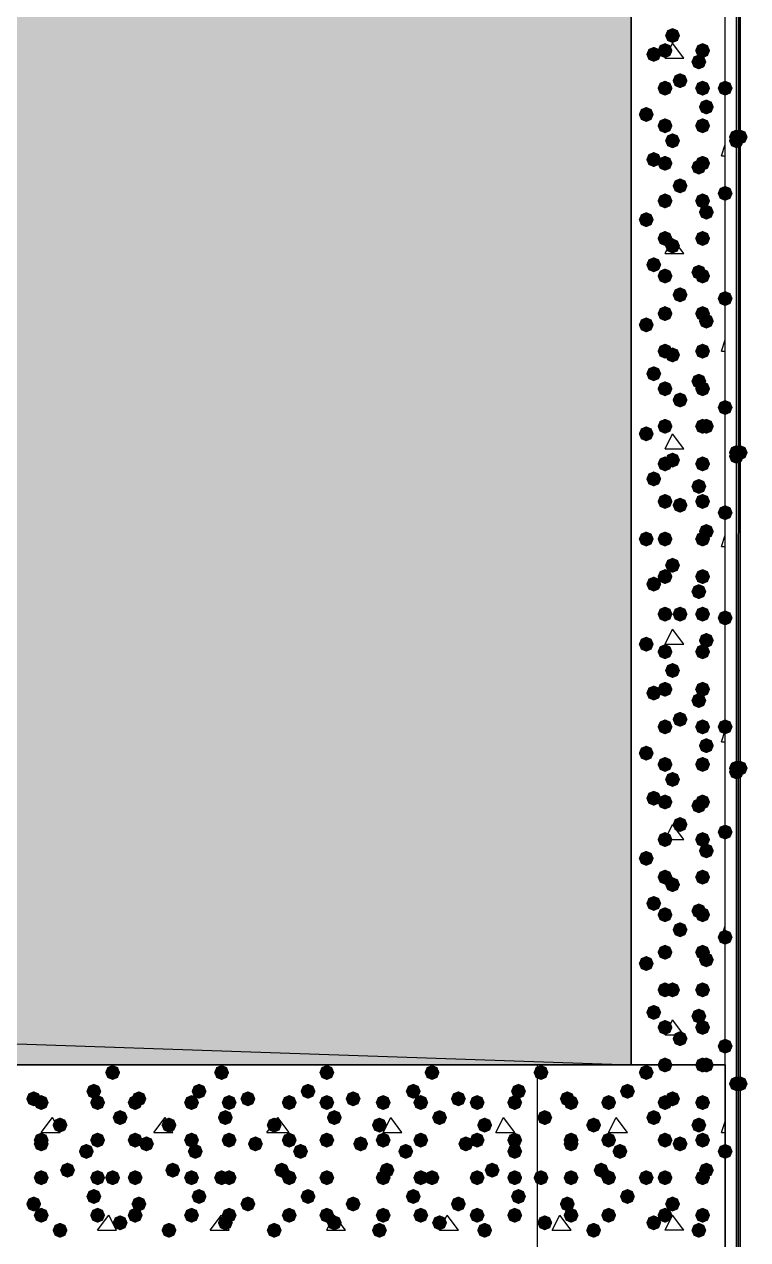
# Model space of a CAD drawing. Header units: millimetres. Extents: x 0 to 420, y 0 to 297.
# Drawn here: x 371.71 to 379.86, y 163.98 to 177.67 of the extents above; entities that cross this region are included whole.
import ezdxf

# ---------------------------------------------------------------- set-up
doc = ezdxf.new("R2010")
doc.units = ezdxf.units.MM
doc.layers.get('0').update_dxf_attribs({"linetype": 'CONTINUOUS'})

msp = doc.modelspace()

# ---------------------------------------------------------------- hatches: boundary and pattern name
at = {"true_color": 0x000007}
h = msp.add_hatch(color=0, dxfattribs=at)
h.paths.add_polyline_path([(379.73, 243.755333), (379.73, 100.160667)], flags=0)
h.paths.add_polyline_path([(379.73, 100.160667), (379.73, 243.755333)], flags=0)
at = {"true_color": 0x000008}
h = msp.add_hatch(color=0, dxfattribs=at)
h.paths.add_polyline_path([(378.544667, 177.927), (32.469667, 177.927), (378.544667, 165.946667)], flags=0)
h.paths.add_polyline_path([(32.469667, 177.927), (378.544667, 165.946667), (32.469667, 165.946667)], flags=0)
for points in [[(379.095, 177.546), (379.070129, 177.486204), (379.010333, 177.461333), (378.950538, 177.486204), (378.925667, 177.546), (378.950537, 177.605796), (379.010333, 177.630667), (379.070129, 177.605796)], [(378.883333, 177.334333), (378.858462, 177.274538), (378.798667, 177.249667), (378.738871, 177.274538), (378.714, 177.334333), (378.738871, 177.394129), (378.798667, 177.419), (378.858462, 177.394129)], [(379.010333, 177.376667), (378.985463, 177.316871), (378.925667, 177.292), (378.865871, 177.316871), (378.841, 177.376667), (378.865871, 177.436462), (378.925667, 177.461333), (378.985462, 177.436463)], [(379.433667, 177.376667), (379.408796, 177.316871), (379.349, 177.292), (379.289204, 177.316871), (379.264333, 177.376667), (379.289204, 177.436462), (379.349, 177.461333), (379.408796, 177.436463)], [(379.391333, 177.249667), (379.366463, 177.189871), (379.306667, 177.165), (379.246871, 177.189871), (379.222, 177.249667), (379.246871, 177.309462), (379.306667, 177.334333), (379.366462, 177.309463)], [(379.179667, 177.038), (379.154796, 176.978204), (379.095, 176.953333), (379.035204, 176.978204), (379.010333, 177.038), (379.035204, 177.097796), (379.095, 177.122667), (379.154796, 177.097796)], [(379.010333, 176.953333), (378.985463, 176.893537), (378.925667, 176.868667), (378.865871, 176.893537), (378.841, 176.953333), (378.865871, 177.013129), (378.925667, 177.038), (378.985462, 177.013129)], [(379.433667, 176.953333), (379.408796, 176.893537), (379.349, 176.868667), (379.289204, 176.893537), (379.264333, 176.953333), (379.289204, 177.013129), (379.349, 177.038), (379.408796, 177.013129)], [(379.687667, 176.953333), (379.662796, 176.893537), (379.603, 176.868667), (379.543204, 176.893537), (379.518333, 176.953333), (379.543204, 177.013129), (379.603, 177.038), (379.662796, 177.013129)], [(379.476, 176.741667), (379.451129, 176.681871), (379.391333, 176.657), (379.331537, 176.681871), (379.306667, 176.741667), (379.331537, 176.801462), (379.391333, 176.826333), (379.451129, 176.801463)], [(378.798667, 176.657), (378.773796, 176.597204), (378.714, 176.572333), (378.654204, 176.597204), (378.629333, 176.657), (378.654204, 176.716796), (378.714, 176.741667), (378.773796, 176.716796)], [(379.010333, 176.53), (378.985463, 176.470204), (378.925667, 176.445333), (378.865871, 176.470204), (378.841, 176.53), (378.865871, 176.589796), (378.925667, 176.614667), (378.985462, 176.589796)], [(379.433667, 176.53), (379.408796, 176.470204), (379.349, 176.445333), (379.289204, 176.470204), (379.264333, 176.53), (379.289204, 176.589796), (379.349, 176.614667), (379.408796, 176.589796)], [(379.095, 176.360667), (379.070129, 176.300871), (379.010333, 176.276), (378.950538, 176.300871), (378.925667, 176.360667), (378.950537, 176.420462), (379.010333, 176.445333), (379.070129, 176.420463)], [(378.883333, 176.149), (378.858462, 176.089204), (378.798667, 176.064333), (378.738871, 176.089204), (378.714, 176.149), (378.738871, 176.208796), (378.798667, 176.233667), (378.858462, 176.208796)], [(379.010333, 176.106667), (378.985463, 176.046871), (378.925667, 176.022), (378.865871, 176.046871), (378.841, 176.106667), (378.865871, 176.166462), (378.925667, 176.191333), (378.985462, 176.166463)], [(379.391333, 176.064333), (379.366463, 176.004537), (379.306667, 175.979667), (379.246871, 176.004537), (379.222, 176.064333), (379.246871, 176.124129), (379.306667, 176.149), (379.366462, 176.124129)], [(379.433667, 176.106667), (379.408796, 176.046871), (379.349, 176.022), (379.289204, 176.046871), (379.264333, 176.106667), (379.289204, 176.166462), (379.349, 176.191333), (379.408796, 176.166463)], [(379.179667, 175.852667), (379.154796, 175.792871), (379.095, 175.768), (379.035204, 175.792871), (379.010333, 175.852667), (379.035204, 175.912462), (379.095, 175.937333), (379.154796, 175.912463)], [(379.687667, 175.768), (379.662796, 175.708204), (379.603, 175.683333), (379.543204, 175.708204), (379.518333, 175.768), (379.543204, 175.827796), (379.603, 175.852667), (379.662796, 175.827796)], [(379.010333, 175.683333), (378.985463, 175.623538), (378.925667, 175.598667), (378.865871, 175.623538), (378.841, 175.683333), (378.865871, 175.743129), (378.925667, 175.768), (378.985462, 175.743129)], [(379.433667, 175.683333), (379.408796, 175.623538), (379.349, 175.598667), (379.289204, 175.623538), (379.264333, 175.683333), (379.289204, 175.743129), (379.349, 175.768), (379.408796, 175.743129)], [(379.476, 175.556333), (379.451129, 175.496537), (379.391333, 175.471667), (379.331537, 175.496537), (379.306667, 175.556333), (379.331537, 175.616129), (379.391333, 175.641), (379.451129, 175.616129)], [(378.798667, 175.471667), (378.773796, 175.411871), (378.714, 175.387), (378.654204, 175.411871), (378.629333, 175.471667), (378.654204, 175.531462), (378.714, 175.556333), (378.773796, 175.531463)], [(379.010333, 175.26), (378.985463, 175.200204), (378.925667, 175.175333), (378.865871, 175.200204), (378.841, 175.26), (378.865871, 175.319796), (378.925667, 175.344667), (378.985462, 175.319796)], [(379.433667, 175.26), (379.408796, 175.200204), (379.349, 175.175333), (379.289204, 175.200204), (379.264333, 175.26), (379.289204, 175.319796), (379.349, 175.344667), (379.408796, 175.319796)], [(379.095, 175.175333), (379.070129, 175.115537), (379.010333, 175.090667), (378.950538, 175.115537), (378.925667, 175.175333), (378.950537, 175.235129), (379.010333, 175.26), (379.070129, 175.235129)], [(378.883333, 174.963667), (378.858462, 174.903871), (378.798667, 174.879), (378.738871, 174.903871), (378.714, 174.963667), (378.738871, 175.023462), (378.798667, 175.048333), (378.858462, 175.023463)], [(379.010333, 174.836667), (378.985463, 174.776871), (378.925667, 174.752), (378.865871, 174.776871), (378.841, 174.836667), (378.865871, 174.896462), (378.925667, 174.921333), (378.985462, 174.896463)], [(379.391333, 174.879), (379.366463, 174.819204), (379.306667, 174.794333), (379.246871, 174.819204), (379.222, 174.879), (379.246871, 174.938796), (379.306667, 174.963667), (379.366462, 174.938796)], [(379.433667, 174.836667), (379.408796, 174.776871), (379.349, 174.752), (379.289204, 174.776871), (379.264333, 174.836667), (379.289204, 174.896462), (379.349, 174.921333), (379.408796, 174.896463)], [(379.179667, 174.625), (379.154796, 174.565204), (379.095, 174.540333), (379.035204, 174.565204), (379.010333, 174.625), (379.035204, 174.684796), (379.095, 174.709667), (379.154796, 174.684796)], [(379.687667, 174.582667), (379.662796, 174.522871), (379.603, 174.498), (379.543204, 174.522871), (379.518333, 174.582667), (379.543204, 174.642462), (379.603, 174.667333), (379.662796, 174.642463)], [(379.010333, 174.413333), (378.985463, 174.353537), (378.925667, 174.328667), (378.865871, 174.353537), (378.841, 174.413333), (378.865871, 174.473129), (378.925667, 174.498), (378.985462, 174.473129)], [(379.433667, 174.413333), (379.408796, 174.353537), (379.349, 174.328667), (379.289204, 174.353537), (379.264333, 174.413333), (379.289204, 174.473129), (379.349, 174.498), (379.408796, 174.473129)], [(378.798667, 174.286333), (378.773796, 174.226537), (378.714, 174.201667), (378.654204, 174.226537), (378.629333, 174.286333), (378.654204, 174.346129), (378.714, 174.371), (378.773796, 174.346129)], [(379.476, 174.328667), (379.451129, 174.268871), (379.391333, 174.244), (379.331537, 174.268871), (379.306667, 174.328667), (379.331537, 174.388462), (379.391333, 174.413333), (379.451129, 174.388463)], [(379.010333, 173.99), (378.985463, 173.930204), (378.925667, 173.905333), (378.865871, 173.930204), (378.841, 173.99), (378.865871, 174.049796), (378.925667, 174.074667), (378.985462, 174.049796)], [(379.433667, 173.99), (379.408796, 173.930204), (379.349, 173.905333), (379.289204, 173.930204), (379.264333, 173.99), (379.289204, 174.049796), (379.349, 174.074667), (379.408796, 174.049796)], [(379.095, 173.947667), (379.070129, 173.887871), (379.010333, 173.863), (378.950538, 173.887871), (378.925667, 173.947667), (378.950537, 174.007462), (379.010333, 174.032333), (379.070129, 174.007463)], [(378.883333, 173.736), (378.858462, 173.676204), (378.798667, 173.651333), (378.738871, 173.676204), (378.714, 173.736), (378.738871, 173.795796), (378.798667, 173.820667), (378.858462, 173.795796)], [(379.010333, 173.566667), (378.985463, 173.506871), (378.925667, 173.482), (378.865871, 173.506871), (378.841, 173.566667), (378.865871, 173.626462), (378.925667, 173.651333), (378.985462, 173.626463)], [(379.391333, 173.651333), (379.366463, 173.591537), (379.306667, 173.566667), (379.246871, 173.591537), (379.222, 173.651333), (379.246871, 173.711129), (379.306667, 173.736), (379.366462, 173.711129)], [(379.433667, 173.566667), (379.408796, 173.506871), (379.349, 173.482), (379.289204, 173.506871), (379.264333, 173.566667), (379.289204, 173.626462), (379.349, 173.651333), (379.408796, 173.626463)], [(379.179667, 173.439667), (379.154796, 173.379871), (379.095, 173.355), (379.035204, 173.379871), (379.010333, 173.439667), (379.035204, 173.499462), (379.095, 173.524333), (379.154796, 173.499463)], [(379.687667, 173.355), (379.662796, 173.295204), (379.603, 173.270333), (379.543204, 173.295204), (379.518333, 173.355), (379.543204, 173.414796), (379.603, 173.439667), (379.662796, 173.414796)], [(378.798667, 173.058667), (378.773796, 172.998871), (378.714, 172.974), (378.654204, 172.998871), (378.629333, 173.058667), (378.654204, 173.118462), (378.714, 173.143333), (378.773796, 173.118463)], [(379.010333, 173.143333), (378.985463, 173.083537), (378.925667, 173.058667), (378.865871, 173.083537), (378.841, 173.143333), (378.865871, 173.203129), (378.925667, 173.228), (378.985462, 173.203129)], [(379.433667, 173.143333), (379.408796, 173.083537), (379.349, 173.058667), (379.289204, 173.083537), (379.264333, 173.143333), (379.289204, 173.203129), (379.349, 173.228), (379.408796, 173.203129)], [(379.476, 173.143333), (379.451129, 173.083537), (379.391333, 173.058667), (379.331537, 173.083537), (379.306667, 173.143333), (379.331537, 173.203129), (379.391333, 173.228), (379.451129, 173.203129)], [(379.095, 172.762333), (379.070129, 172.702537), (379.010333, 172.677667), (378.950538, 172.702537), (378.925667, 172.762333), (378.950537, 172.822129), (379.010333, 172.847), (379.070129, 172.822129)], [(379.010333, 172.72), (378.985463, 172.660204), (378.925667, 172.635333), (378.865871, 172.660204), (378.841, 172.72), (378.865871, 172.779796), (378.925667, 172.804667), (378.985462, 172.779796)], [(379.433667, 172.72), (379.408796, 172.660204), (379.349, 172.635333), (379.289204, 172.660204), (379.264333, 172.72), (379.289204, 172.779796), (379.349, 172.804667), (379.408796, 172.779796)], [(378.883333, 172.550667), (378.858462, 172.490871), (378.798667, 172.466), (378.738871, 172.490871), (378.714, 172.550667), (378.738871, 172.610462), (378.798667, 172.635333), (378.858462, 172.610463)], [(379.391333, 172.466), (379.366463, 172.406204), (379.306667, 172.381333), (379.246871, 172.406204), (379.222, 172.466), (379.246871, 172.525796), (379.306667, 172.550667), (379.366462, 172.525796)], [(379.010333, 172.296667), (378.985463, 172.236871), (378.925667, 172.212), (378.865871, 172.236871), (378.841, 172.296667), (378.865871, 172.356462), (378.925667, 172.381333), (378.985462, 172.356463)], [(379.179667, 172.254333), (379.154796, 172.194537), (379.095, 172.169667), (379.035204, 172.194537), (379.010333, 172.254333), (379.035204, 172.314129), (379.095, 172.339), (379.154796, 172.314129)], [(379.433667, 172.296667), (379.408796, 172.236871), (379.349, 172.212), (379.289204, 172.236871), (379.264333, 172.296667), (379.289204, 172.356462), (379.349, 172.381333), (379.408796, 172.356463)], [(379.687667, 172.169667), (379.662796, 172.109871), (379.603, 172.085), (379.543204, 172.109871), (379.518333, 172.169667), (379.543204, 172.229462), (379.603, 172.254333), (379.662796, 172.229463)], [(379.476, 171.958), (379.451129, 171.898204), (379.391333, 171.873333), (379.331537, 171.898204), (379.306667, 171.958), (379.331537, 172.017796), (379.391333, 172.042667), (379.451129, 172.017796)], [(378.798667, 171.873333), (378.773796, 171.813538), (378.714, 171.788667), (378.654204, 171.813538), (378.629333, 171.873333), (378.654204, 171.933129), (378.714, 171.958), (378.773796, 171.933129)], [(379.010333, 171.873333), (378.985463, 171.813538), (378.925667, 171.788667), (378.865871, 171.813538), (378.841, 171.873333), (378.865871, 171.933129), (378.925667, 171.958), (378.985462, 171.933129)], [(379.433667, 171.873333), (379.408796, 171.813538), (379.349, 171.788667), (379.289204, 171.813538), (379.264333, 171.873333), (379.289204, 171.933129), (379.349, 171.958), (379.408796, 171.933129)], [(379.095, 171.577), (379.070129, 171.517204), (379.010333, 171.492333), (378.950538, 171.517204), (378.925667, 171.577), (378.950537, 171.636796), (379.010333, 171.661667), (379.070129, 171.636796)], [(379.010333, 171.45), (378.985463, 171.390204), (378.925667, 171.365333), (378.865871, 171.390204), (378.841, 171.45), (378.865871, 171.509796), (378.925667, 171.534667), (378.985462, 171.509796)], [(379.433667, 171.45), (379.408796, 171.390204), (379.349, 171.365333), (379.289204, 171.390204), (379.264333, 171.45), (379.289204, 171.509796), (379.349, 171.534667), (379.408796, 171.509796)], [(378.883333, 171.365333), (378.858462, 171.305537), (378.798667, 171.280667), (378.738871, 171.305537), (378.714, 171.365333), (378.738871, 171.425129), (378.798667, 171.45), (378.858462, 171.425129)], [(379.391333, 171.280667), (379.366463, 171.220871), (379.306667, 171.196), (379.246871, 171.220871), (379.222, 171.280667), (379.246871, 171.340462), (379.306667, 171.365333), (379.366462, 171.340463)], [(379.010333, 171.026667), (378.985463, 170.966871), (378.925667, 170.942), (378.865871, 170.966871), (378.841, 171.026667), (378.865871, 171.086462), (378.925667, 171.111333), (378.985462, 171.086463)], [(379.179667, 171.026667), (379.154796, 170.966871), (379.095, 170.942), (379.035204, 170.966871), (379.010333, 171.026667), (379.035204, 171.086462), (379.095, 171.111333), (379.154796, 171.086463)], [(379.433667, 171.026667), (379.408796, 170.966871), (379.349, 170.942), (379.289204, 170.966871), (379.264333, 171.026667), (379.289204, 171.086462), (379.349, 171.111333), (379.408796, 171.086463)], [(379.687667, 170.984333), (379.662796, 170.924537), (379.603, 170.899667), (379.543204, 170.924537), (379.518333, 170.984333), (379.543204, 171.044129), (379.603, 171.069), (379.662796, 171.044129)], [(379.476, 170.730333), (379.451129, 170.670537), (379.391333, 170.645667), (379.331537, 170.670537), (379.306667, 170.730333), (379.331537, 170.790129), (379.391333, 170.815), (379.451129, 170.790129)], [(378.798667, 170.688), (378.773796, 170.628204), (378.714, 170.603333), (378.654204, 170.628204), (378.629333, 170.688), (378.654204, 170.747796), (378.714, 170.772667), (378.773796, 170.747796)], [(379.010333, 170.603333), (378.985463, 170.543537), (378.925667, 170.518667), (378.865871, 170.543537), (378.841, 170.603333), (378.865871, 170.663129), (378.925667, 170.688), (378.985462, 170.663129)], [(379.433667, 170.603333), (379.408796, 170.543537), (379.349, 170.518667), (379.289204, 170.543537), (379.264333, 170.603333), (379.289204, 170.663129), (379.349, 170.688), (379.408796, 170.663129)], [(379.095, 170.391667), (379.070129, 170.331871), (379.010333, 170.307), (378.950538, 170.331871), (378.925667, 170.391667), (378.950537, 170.451462), (379.010333, 170.476333), (379.070129, 170.451463)], [(379.010333, 170.18), (378.985463, 170.120204), (378.925667, 170.095333), (378.865871, 170.120204), (378.841, 170.18), (378.865871, 170.239796), (378.925667, 170.264667), (378.985462, 170.239796)], [(379.433667, 170.18), (379.408796, 170.120204), (379.349, 170.095333), (379.289204, 170.120204), (379.264333, 170.18), (379.289204, 170.239796), (379.349, 170.264667), (379.408796, 170.239796)], [(378.883333, 170.137667), (378.858462, 170.077871), (378.798667, 170.053), (378.738871, 170.077871), (378.714, 170.137667), (378.738871, 170.197462), (378.798667, 170.222333), (378.858462, 170.197463)], [(379.391333, 170.053), (379.366463, 169.993204), (379.306667, 169.968333), (379.246871, 169.993204), (379.222, 170.053), (379.246871, 170.112796), (379.306667, 170.137667), (379.366462, 170.112796)], [(379.010333, 169.756667), (378.985463, 169.696871), (378.925667, 169.672), (378.865871, 169.696871), (378.841, 169.756667), (378.865871, 169.816462), (378.925667, 169.841333), (378.985462, 169.816463)], [(379.179667, 169.841333), (379.154796, 169.781537), (379.095, 169.756667), (379.035204, 169.781537), (379.010333, 169.841333), (379.035204, 169.901129), (379.095, 169.926), (379.154796, 169.901129)], [(379.433667, 169.756667), (379.408796, 169.696871), (379.349, 169.672), (379.289204, 169.696871), (379.264333, 169.756667), (379.289204, 169.816462), (379.349, 169.841333), (379.408796, 169.816463)], [(379.687667, 169.756667), (379.662796, 169.696871), (379.603, 169.672), (379.543204, 169.696871), (379.518333, 169.756667), (379.543204, 169.816462), (379.603, 169.841333), (379.662796, 169.816463)], [(378.798667, 169.460333), (378.773796, 169.400537), (378.714, 169.375667), (378.654204, 169.400537), (378.629333, 169.460333), (378.654204, 169.520129), (378.714, 169.545), (378.773796, 169.520129)], [(379.476, 169.545), (379.451129, 169.485204), (379.391333, 169.460333), (379.331537, 169.485204), (379.306667, 169.545), (379.331537, 169.604796), (379.391333, 169.629667), (379.451129, 169.604796)], [(379.010333, 169.333333), (378.985463, 169.273537), (378.925667, 169.248667), (378.865871, 169.273537), (378.841, 169.333333), (378.865871, 169.393129), (378.925667, 169.418), (378.985462, 169.393129)], [(379.433667, 169.333333), (379.408796, 169.273537), (379.349, 169.248667), (379.289204, 169.273537), (379.264333, 169.333333), (379.289204, 169.393129), (379.349, 169.418), (379.408796, 169.393129)], [(379.095, 169.164), (379.070129, 169.104204), (379.010333, 169.079333), (378.950538, 169.104204), (378.925667, 169.164), (378.950537, 169.223796), (379.010333, 169.248667), (379.070129, 169.223796)], [(378.883333, 168.952333), (378.858462, 168.892537), (378.798667, 168.867667), (378.738871, 168.892537), (378.714, 168.952333), (378.738871, 169.012129), (378.798667, 169.037), (378.858462, 169.012129)], [(379.010333, 168.91), (378.985463, 168.850204), (378.925667, 168.825333), (378.865871, 168.850204), (378.841, 168.91), (378.865871, 168.969796), (378.925667, 168.994667), (378.985462, 168.969796)], [(379.433667, 168.91), (379.408796, 168.850204), (379.349, 168.825333), (379.289204, 168.850204), (379.264333, 168.91), (379.289204, 168.969796), (379.349, 168.994667), (379.408796, 168.969796)], [(379.391333, 168.867667), (379.366463, 168.807871), (379.306667, 168.783), (379.246871, 168.807871), (379.222, 168.867667), (379.246871, 168.927462), (379.306667, 168.952333), (379.366462, 168.927463)], [(379.179667, 168.656), (379.154796, 168.596204), (379.095, 168.571333), (379.035204, 168.596204), (379.010333, 168.656), (379.035204, 168.715796), (379.095, 168.740667), (379.154796, 168.715796)], [(379.687667, 168.571333), (379.662796, 168.511537), (379.603, 168.486667), (379.543204, 168.511537), (379.518333, 168.571333), (379.543204, 168.631129), (379.603, 168.656), (379.662796, 168.631129)], [(379.010333, 168.486667), (378.985463, 168.426871), (378.925667, 168.402), (378.865871, 168.426871), (378.841, 168.486667), (378.865871, 168.546462), (378.925667, 168.571333), (378.985462, 168.546463)], [(379.433667, 168.486667), (379.408796, 168.426871), (379.349, 168.402), (379.289204, 168.426871), (379.264333, 168.486667), (379.289204, 168.546462), (379.349, 168.571333), (379.408796, 168.546463)], [(378.798667, 168.275), (378.773796, 168.215204), (378.714, 168.190333), (378.654204, 168.215204), (378.629333, 168.275), (378.654204, 168.334796), (378.714, 168.359667), (378.773796, 168.334796)], [(379.476, 168.359667), (379.451129, 168.299871), (379.391333, 168.275), (379.331537, 168.299871), (379.306667, 168.359667), (379.331537, 168.419462), (379.391333, 168.444333), (379.451129, 168.419463)], [(379.010333, 168.063333), (378.985463, 168.003537), (378.925667, 167.978667), (378.865871, 168.003537), (378.841, 168.063333), (378.865871, 168.123129), (378.925667, 168.148), (378.985462, 168.123129)], [(379.095, 167.978667), (379.070129, 167.918871), (379.010333, 167.894), (378.950538, 167.918871), (378.925667, 167.978667), (378.950537, 168.038462), (379.010333, 168.063333), (379.070129, 168.038463)], [(379.433667, 168.063333), (379.408796, 168.003537), (379.349, 167.978667), (379.289204, 168.003537), (379.264333, 168.063333), (379.289204, 168.123129), (379.349, 168.148), (379.408796, 168.123129)], [(378.883333, 167.767), (378.858462, 167.707204), (378.798667, 167.682333), (378.738871, 167.707204), (378.714, 167.767), (378.738871, 167.826796), (378.798667, 167.851667), (378.858462, 167.826796)], [(379.391333, 167.682333), (379.366463, 167.622537), (379.306667, 167.597667), (379.246871, 167.622537), (379.222, 167.682333), (379.246871, 167.742129), (379.306667, 167.767), (379.366462, 167.742129)], [(379.010333, 167.64), (378.985463, 167.580204), (378.925667, 167.555333), (378.865871, 167.580204), (378.841, 167.64), (378.865871, 167.699796), (378.925667, 167.724667), (378.985462, 167.699796)], [(379.433667, 167.64), (379.408796, 167.580204), (379.349, 167.555333), (379.289204, 167.580204), (379.264333, 167.64), (379.289204, 167.699796), (379.349, 167.724667), (379.408796, 167.699796)], [(379.179667, 167.470667), (379.154796, 167.410871), (379.095, 167.386), (379.035204, 167.410871), (379.010333, 167.470667), (379.035204, 167.530462), (379.095, 167.555333), (379.154796, 167.530463)], [(379.687667, 167.386), (379.662796, 167.326204), (379.603, 167.301333), (379.543204, 167.326204), (379.518333, 167.386), (379.543204, 167.445796), (379.603, 167.470667), (379.662796, 167.445796)], [(379.010333, 167.216667), (378.985463, 167.156871), (378.925667, 167.132), (378.865871, 167.156871), (378.841, 167.216667), (378.865871, 167.276462), (378.925667, 167.301333), (378.985462, 167.276463)], [(379.433667, 167.216667), (379.408796, 167.156871), (379.349, 167.132), (379.289204, 167.156871), (379.264333, 167.216667), (379.289204, 167.276462), (379.349, 167.301333), (379.408796, 167.276463)], [(379.476, 167.132), (379.451129, 167.072204), (379.391333, 167.047333), (379.331537, 167.072204), (379.306667, 167.132), (379.331537, 167.191796), (379.391333, 167.216667), (379.451129, 167.191796)], [(378.798667, 167.089667), (378.773796, 167.029871), (378.714, 167.005), (378.654204, 167.029871), (378.629333, 167.089667), (378.654204, 167.149462), (378.714, 167.174333), (378.773796, 167.149463)], [(379.010333, 166.793333), (378.985463, 166.733537), (378.925667, 166.708667), (378.865871, 166.733537), (378.841, 166.793333), (378.865871, 166.853129), (378.925667, 166.878), (378.985462, 166.853129)], [(379.095, 166.793333), (379.070129, 166.733537), (379.010333, 166.708667), (378.950538, 166.733537), (378.925667, 166.793333), (378.950537, 166.853129), (379.010333, 166.878), (379.070129, 166.853129)], [(379.433667, 166.793333), (379.408796, 166.733537), (379.349, 166.708667), (379.289204, 166.733537), (379.264333, 166.793333), (379.289204, 166.853129), (379.349, 166.878), (379.408796, 166.853129)], [(378.883333, 166.539333), (378.858462, 166.479537), (378.798667, 166.454667), (378.738871, 166.479537), (378.714, 166.539333), (378.738871, 166.599129), (378.798667, 166.624), (378.858462, 166.599129)], [(379.391333, 166.497), (379.366463, 166.437204), (379.306667, 166.412333), (379.246871, 166.437204), (379.222, 166.497), (379.246871, 166.556796), (379.306667, 166.581667), (379.366462, 166.556796)], [(379.010333, 166.37), (378.985463, 166.310204), (378.925667, 166.285333), (378.865871, 166.310204), (378.841, 166.37), (378.865871, 166.429796), (378.925667, 166.454667), (378.985462, 166.429796)], [(379.433667, 166.37), (379.408796, 166.310204), (379.349, 166.285333), (379.289204, 166.310204), (379.264333, 166.37), (379.289204, 166.429796), (379.349, 166.454667), (379.408796, 166.429796)], [(379.179667, 166.243), (379.154796, 166.183204), (379.095, 166.158333), (379.035204, 166.183204), (379.010333, 166.243), (379.035204, 166.302796), (379.095, 166.327667), (379.154796, 166.302796)], [(379.687667, 166.158333), (379.662796, 166.098537), (379.603, 166.073667), (379.543204, 166.098537), (379.518333, 166.158333), (379.543204, 166.218129), (379.603, 166.243), (379.662796, 166.218129)], [(379.010333, 165.946667), (378.985463, 165.886871), (378.925667, 165.862), (378.865871, 165.886871), (378.841, 165.946667), (378.865871, 166.006462), (378.925667, 166.031333), (378.985462, 166.006463)], [(379.433667, 165.946667), (379.408796, 165.886871), (379.349, 165.862), (379.289204, 165.886871), (379.264333, 165.946667), (379.289204, 166.006462), (379.349, 166.031333), (379.408796, 166.006463)], [(379.476, 165.946667), (379.451129, 165.886871), (379.391333, 165.862), (379.331537, 165.886871), (379.306667, 165.946667), (379.331537, 166.006462), (379.391333, 166.031333), (379.451129, 166.006463)], [(372.787333, 165.862), (372.762462, 165.802204), (372.702667, 165.777333), (372.642871, 165.802204), (372.618, 165.862), (372.642871, 165.921796), (372.702667, 165.946667), (372.762462, 165.921796)], [(374.015, 165.862), (373.990129, 165.802204), (373.930333, 165.777333), (373.870538, 165.802204), (373.845667, 165.862), (373.870537, 165.921796), (373.930333, 165.946667), (373.990129, 165.921796)], [(375.200333, 165.862), (375.175462, 165.802204), (375.115667, 165.777333), (375.055871, 165.802204), (375.031, 165.862), (375.055871, 165.921796), (375.115667, 165.946667), (375.175462, 165.921796)], [(376.385667, 165.862), (376.360796, 165.802204), (376.301, 165.777333), (376.241204, 165.802204), (376.216333, 165.862), (376.241204, 165.921796), (376.301, 165.946667), (376.360796, 165.921796)], [(372.575667, 165.650333), (372.550796, 165.590537), (372.491, 165.565667), (372.431204, 165.590537), (372.406333, 165.650333), (372.431204, 165.710129), (372.491, 165.735), (372.550796, 165.710129)], [(373.761, 165.650333), (373.736129, 165.590537), (373.676333, 165.565667), (373.616537, 165.590537), (373.591667, 165.650333), (373.616537, 165.710129), (373.676333, 165.735), (373.736129, 165.710129)], [(374.988667, 165.650333), (374.963796, 165.590537), (374.904, 165.565667), (374.844204, 165.590537), (374.819333, 165.650333), (374.844204, 165.710129), (374.904, 165.735), (374.963796, 165.710129)], [(376.174, 165.650333), (376.149129, 165.590537), (376.089333, 165.565667), (376.029537, 165.590537), (376.004667, 165.650333), (376.029537, 165.710129), (376.089333, 165.735), (376.149129, 165.710129)], [(377.359333, 165.650333), (377.334462, 165.590537), (377.274667, 165.565667), (377.214871, 165.590537), (377.19, 165.650333), (377.214871, 165.710129), (377.274667, 165.735), (377.334462, 165.710129)], [(371.898333, 165.565667), (371.873462, 165.505871), (371.813667, 165.481), (371.753871, 165.505871), (371.729, 165.565667), (371.753871, 165.625462), (371.813667, 165.650333), (371.873462, 165.625463)], [(371.983, 165.523333), (371.958129, 165.463537), (371.898333, 165.438667), (371.838538, 165.463537), (371.813667, 165.523333), (371.838537, 165.583129), (371.898333, 165.608), (371.958129, 165.583129)], [(372.618, 165.523333), (372.593129, 165.463537), (372.533333, 165.438667), (372.473538, 165.463537), (372.448667, 165.523333), (372.473537, 165.583129), (372.533333, 165.608), (372.593129, 165.583129)], [(373.041333, 165.523333), (373.016462, 165.463537), (372.956667, 165.438667), (372.896871, 165.463537), (372.872, 165.523333), (372.896871, 165.583129), (372.956667, 165.608), (373.016462, 165.583129)], [(373.083667, 165.565667), (373.058796, 165.505871), (372.999, 165.481), (372.939204, 165.505871), (372.914333, 165.565667), (372.939204, 165.625462), (372.999, 165.650333), (373.058796, 165.625463)], [(373.676333, 165.523333), (373.651462, 165.463537), (373.591667, 165.438667), (373.531871, 165.463537), (373.507, 165.523333), (373.531871, 165.583129), (373.591667, 165.608), (373.651462, 165.583129)], [(374.099667, 165.523333), (374.074796, 165.463537), (374.015, 165.438667), (373.955204, 165.463537), (373.930333, 165.523333), (373.955204, 165.583129), (374.015, 165.608), (374.074796, 165.583129)], [(374.311333, 165.565667), (374.286462, 165.505871), (374.226667, 165.481), (374.166871, 165.505871), (374.142, 165.565667), (374.166871, 165.625462), (374.226667, 165.650333), (374.286462, 165.625463)], [(374.777, 165.523333), (374.752129, 165.463537), (374.692333, 165.438667), (374.632538, 165.463537), (374.607667, 165.523333), (374.632537, 165.583129), (374.692333, 165.608), (374.752129, 165.583129)], [(375.200333, 165.523333), (375.175462, 165.463537), (375.115667, 165.438667), (375.055871, 165.463537), (375.031, 165.523333), (375.055871, 165.583129), (375.115667, 165.608), (375.175462, 165.583129)], [(375.496667, 165.565667), (375.471796, 165.505871), (375.412, 165.481), (375.352204, 165.505871), (375.327333, 165.565667), (375.352204, 165.625462), (375.412, 165.650333), (375.471796, 165.625463)], [(375.835333, 165.523333), (375.810462, 165.463537), (375.750667, 165.438667), (375.690871, 165.463537), (375.666, 165.523333), (375.690871, 165.583129), (375.750667, 165.608), (375.810462, 165.583129)], [(376.258667, 165.523333), (376.233796, 165.463537), (376.174, 165.438667), (376.114204, 165.463537), (376.089333, 165.523333), (376.114204, 165.583129), (376.174, 165.608), (376.233796, 165.583129)], [(376.682, 165.565667), (376.657129, 165.505871), (376.597333, 165.481), (376.537537, 165.505871), (376.512667, 165.565667), (376.537537, 165.625462), (376.597333, 165.650333), (376.657129, 165.625463)], [(376.893667, 165.523333), (376.868796, 165.463537), (376.809, 165.438667), (376.749204, 165.463537), (376.724333, 165.523333), (376.749204, 165.583129), (376.809, 165.608), (376.868796, 165.583129)], [(377.317, 165.523333), (377.292129, 165.463537), (377.232333, 165.438667), (377.172537, 165.463537), (377.147667, 165.523333), (377.172537, 165.583129), (377.232333, 165.608), (377.292129, 165.583129)], [(372.872, 165.354), (372.847129, 165.294204), (372.787333, 165.269333), (372.727538, 165.294204), (372.702667, 165.354), (372.727537, 165.413796), (372.787333, 165.438667), (372.847129, 165.413796)], [(374.057333, 165.354), (374.032462, 165.294204), (373.972667, 165.269333), (373.912871, 165.294204), (373.888, 165.354), (373.912871, 165.413796), (373.972667, 165.438667), (374.032462, 165.413796)], [(375.285, 165.354), (375.260129, 165.294204), (375.200333, 165.269333), (375.140538, 165.294204), (375.115667, 165.354), (375.140537, 165.413796), (375.200333, 165.438667), (375.260129, 165.413796)], [(376.470333, 165.354), (376.445462, 165.294204), (376.385667, 165.269333), (376.325871, 165.294204), (376.301, 165.354), (376.325871, 165.413796), (376.385667, 165.438667), (376.445462, 165.413796)], [(372.194667, 165.269333), (372.169796, 165.209537), (372.11, 165.184667), (372.050204, 165.209537), (372.025333, 165.269333), (372.050204, 165.329129), (372.11, 165.354), (372.169796, 165.329129)], [(373.422333, 165.269333), (373.397462, 165.209537), (373.337667, 165.184667), (373.277871, 165.209537), (373.253, 165.269333), (373.277871, 165.329129), (373.337667, 165.354), (373.397462, 165.329129)], [(374.607667, 165.269333), (374.582796, 165.209537), (374.523, 165.184667), (374.463204, 165.209537), (374.438333, 165.269333), (374.463204, 165.329129), (374.523, 165.354), (374.582796, 165.329129)], [(375.793, 165.269333), (375.768129, 165.209537), (375.708333, 165.184667), (375.648537, 165.209537), (375.623667, 165.269333), (375.648537, 165.329129), (375.708333, 165.354), (375.768129, 165.329129)], [(376.978333, 165.269333), (376.953463, 165.209537), (376.893667, 165.184667), (376.833871, 165.209537), (376.809, 165.269333), (376.833871, 165.329129), (376.893667, 165.354), (376.953462, 165.329129)], [(371.983, 165.1), (371.958129, 165.040204), (371.898333, 165.015333), (371.838538, 165.040204), (371.813667, 165.1), (371.838537, 165.159796), (371.898333, 165.184667), (371.958129, 165.159796)], [(372.618, 165.1), (372.593129, 165.040204), (372.533333, 165.015333), (372.473538, 165.040204), (372.448667, 165.1), (372.473537, 165.159796), (372.533333, 165.184667), (372.593129, 165.159796)], [(373.041333, 165.1), (373.016462, 165.040204), (372.956667, 165.015333), (372.896871, 165.040204), (372.872, 165.1), (372.896871, 165.159796), (372.956667, 165.184667), (373.016462, 165.159796)], [(373.676333, 165.1), (373.651462, 165.040204), (373.591667, 165.015333), (373.531871, 165.040204), (373.507, 165.1), (373.531871, 165.159796), (373.591667, 165.184667), (373.651462, 165.159796)], [(374.099667, 165.1), (374.074796, 165.040204), (374.015, 165.015333), (373.955204, 165.040204), (373.930333, 165.1), (373.955204, 165.159796), (374.015, 165.184667), (374.074796, 165.159796)], [(374.777, 165.1), (374.752129, 165.040204), (374.692333, 165.015333), (374.632538, 165.040204), (374.607667, 165.1), (374.632537, 165.159796), (374.692333, 165.184667), (374.752129, 165.159796)], [(375.200333, 165.1), (375.175462, 165.040204), (375.115667, 165.015333), (375.055871, 165.040204), (375.031, 165.1), (375.055871, 165.159796), (375.115667, 165.184667), (375.175462, 165.159796)], [(375.835333, 165.1), (375.810462, 165.040204), (375.750667, 165.015333), (375.690871, 165.040204), (375.666, 165.1), (375.690871, 165.159796), (375.750667, 165.184667), (375.810462, 165.159796)], [(376.258667, 165.1), (376.233796, 165.040204), (376.174, 165.015333), (376.114204, 165.040204), (376.089333, 165.1), (376.114204, 165.159796), (376.174, 165.184667), (376.233796, 165.159796)], [(376.893667, 165.1), (376.868796, 165.040204), (376.809, 165.015333), (376.749204, 165.040204), (376.724333, 165.1), (376.749204, 165.159796), (376.809, 165.184667), (376.868796, 165.159796)], [(377.317, 165.1), (377.292129, 165.040204), (377.232333, 165.015333), (377.172537, 165.040204), (377.147667, 165.1), (377.172537, 165.159796), (377.232333, 165.184667), (377.292129, 165.159796)], [(371.983, 165.057667), (371.958129, 164.997871), (371.898333, 164.973), (371.838538, 164.997871), (371.813667, 165.057667), (371.838537, 165.117462), (371.898333, 165.142333), (371.958129, 165.117463)], [(372.491, 164.973), (372.466129, 164.913204), (372.406333, 164.888333), (372.346537, 164.913204), (372.321667, 164.973), (372.346537, 165.032796), (372.406333, 165.057667), (372.466129, 165.032796)], [(373.168333, 165.057667), (373.143462, 164.997871), (373.083667, 164.973), (373.023871, 164.997871), (372.999, 165.057667), (373.023871, 165.117462), (373.083667, 165.142333), (373.143462, 165.117463)], [(373.718667, 164.973), (373.693796, 164.913204), (373.634, 164.888333), (373.574204, 164.913204), (373.549333, 164.973), (373.574204, 165.032796), (373.634, 165.057667), (373.693796, 165.032796)], [(374.396, 165.057667), (374.371129, 164.997871), (374.311333, 164.973), (374.251537, 164.997871), (374.226667, 165.057667), (374.251537, 165.117462), (374.311333, 165.142333), (374.371129, 165.117463)], [(374.904, 164.973), (374.879129, 164.913204), (374.819333, 164.888333), (374.759537, 164.913204), (374.734667, 164.973), (374.759537, 165.032796), (374.819333, 165.057667), (374.879129, 165.032796)], [(375.581333, 165.057667), (375.556462, 164.997871), (375.496667, 164.973), (375.436871, 164.997871), (375.412, 165.057667), (375.436871, 165.117462), (375.496667, 165.142333), (375.556462, 165.117463)], [(376.089333, 164.973), (376.064462, 164.913204), (376.004667, 164.888333), (375.944871, 164.913204), (375.92, 164.973), (375.944871, 165.032796), (376.004667, 165.057667), (376.064462, 165.032796)], [(376.766667, 165.057667), (376.741796, 164.997871), (376.682, 164.973), (376.622204, 164.997871), (376.597333, 165.057667), (376.622204, 165.117462), (376.682, 165.142333), (376.741796, 165.117463)], [(377.317, 164.973), (377.292129, 164.913204), (377.232333, 164.888333), (377.172537, 164.913204), (377.147667, 164.973), (377.172537, 165.032796), (377.232333, 165.057667), (377.292129, 165.032796)], [(371.983, 164.676667), (371.958129, 164.616871), (371.898333, 164.592), (371.838538, 164.616871), (371.813667, 164.676667), (371.838537, 164.736462), (371.898333, 164.761333), (371.958129, 164.736463)], [(372.279333, 164.761333), (372.254462, 164.701537), (372.194667, 164.676667), (372.134871, 164.701537), (372.11, 164.761333), (372.134871, 164.821129), (372.194667, 164.846), (372.254462, 164.821129)], [(372.618, 164.676667), (372.593129, 164.616871), (372.533333, 164.592), (372.473538, 164.616871), (372.448667, 164.676667), (372.473537, 164.736462), (372.533333, 164.761333), (372.593129, 164.736463)], [(372.787333, 164.676667), (372.762462, 164.616871), (372.702667, 164.592), (372.642871, 164.616871), (372.618, 164.676667), (372.642871, 164.736462), (372.702667, 164.761333), (372.762462, 164.736463)], [(373.041333, 164.676667), (373.016462, 164.616871), (372.956667, 164.592), (372.896871, 164.616871), (372.872, 164.676667), (372.896871, 164.736462), (372.956667, 164.761333), (373.016462, 164.736463)], [(373.464667, 164.761333), (373.439796, 164.701537), (373.38, 164.676667), (373.320204, 164.701537), (373.295333, 164.761333), (373.320204, 164.821129), (373.38, 164.846), (373.439796, 164.821129)], [(373.676333, 164.676667), (373.651462, 164.616871), (373.591667, 164.592), (373.531871, 164.616871), (373.507, 164.676667), (373.531871, 164.736462), (373.591667, 164.761333), (373.651462, 164.736463)], [(374.015, 164.676667), (373.990129, 164.616871), (373.930333, 164.592), (373.870538, 164.616871), (373.845667, 164.676667), (373.870537, 164.736462), (373.930333, 164.761333), (373.990129, 164.736463)], [(374.099667, 164.676667), (374.074796, 164.616871), (374.015, 164.592), (373.955204, 164.616871), (373.930333, 164.676667), (373.955204, 164.736462), (374.015, 164.761333), (374.074796, 164.736463)], [(374.692333, 164.761333), (374.667462, 164.701537), (374.607667, 164.676667), (374.547871, 164.701537), (374.523, 164.761333), (374.547871, 164.821129), (374.607667, 164.846), (374.667462, 164.821129)], [(374.777, 164.676667), (374.752129, 164.616871), (374.692333, 164.592), (374.632538, 164.616871), (374.607667, 164.676667), (374.632537, 164.736462), (374.692333, 164.761333), (374.752129, 164.736463)], [(375.200333, 164.676667), (375.175462, 164.616871), (375.115667, 164.592), (375.055871, 164.616871), (375.031, 164.676667), (375.055871, 164.736462), (375.115667, 164.761333), (375.175462, 164.736463)], [(375.200333, 164.676667), (375.175462, 164.616871), (375.115667, 164.592), (375.055871, 164.616871), (375.031, 164.676667), (375.055871, 164.736462), (375.115667, 164.761333), (375.175462, 164.736463)], [(375.835333, 164.676667), (375.810462, 164.616871), (375.750667, 164.592), (375.690871, 164.616871), (375.666, 164.676667), (375.690871, 164.736462), (375.750667, 164.761333), (375.810462, 164.736463)], [(375.877667, 164.761333), (375.852796, 164.701537), (375.793, 164.676667), (375.733204, 164.701537), (375.708333, 164.761333), (375.733204, 164.821129), (375.793, 164.846), (375.852796, 164.821129)], [(376.258667, 164.676667), (376.233796, 164.616871), (376.174, 164.592), (376.114204, 164.616871), (376.089333, 164.676667), (376.114204, 164.736462), (376.174, 164.761333), (376.233796, 164.736463)], [(376.385667, 164.676667), (376.360796, 164.616871), (376.301, 164.592), (376.241204, 164.616871), (376.216333, 164.676667), (376.241204, 164.736462), (376.301, 164.761333), (376.360796, 164.736463)], [(376.893667, 164.676667), (376.868796, 164.616871), (376.809, 164.592), (376.749204, 164.616871), (376.724333, 164.676667), (376.749204, 164.736462), (376.809, 164.761333), (376.868796, 164.736463)], [(377.063, 164.761333), (377.038129, 164.701537), (376.978333, 164.676667), (376.918537, 164.701537), (376.893667, 164.761333), (376.918537, 164.821129), (376.978333, 164.846), (377.038129, 164.821129)], [(377.317, 164.676667), (377.292129, 164.616871), (377.232333, 164.592), (377.172537, 164.616871), (377.147667, 164.676667), (377.172537, 164.736462), (377.232333, 164.761333), (377.292129, 164.736463)], [(372.575667, 164.465), (372.550796, 164.405204), (372.491, 164.380333), (372.431204, 164.405204), (372.406333, 164.465), (372.431204, 164.524796), (372.491, 164.549667), (372.550796, 164.524796)], [(373.761, 164.465), (373.736129, 164.405204), (373.676333, 164.380333), (373.616537, 164.405204), (373.591667, 164.465), (373.616537, 164.524796), (373.676333, 164.549667), (373.736129, 164.524796)], [(374.988667, 164.465), (374.963796, 164.405204), (374.904, 164.380333), (374.844204, 164.405204), (374.819333, 164.465), (374.844204, 164.524796), (374.904, 164.549667), (374.963796, 164.524796)], [(376.174, 164.465), (376.149129, 164.405204), (376.089333, 164.380333), (376.029537, 164.405204), (376.004667, 164.465), (376.029537, 164.524796), (376.089333, 164.549667), (376.149129, 164.524796)], [(377.359333, 164.465), (377.334462, 164.405204), (377.274667, 164.380333), (377.214871, 164.405204), (377.19, 164.465), (377.214871, 164.524796), (377.274667, 164.549667), (377.334462, 164.524796)], [(371.898333, 164.380333), (371.873462, 164.320537), (371.813667, 164.295667), (371.753871, 164.320537), (371.729, 164.380333), (371.753871, 164.440129), (371.813667, 164.465), (371.873462, 164.440129)], [(373.083667, 164.380333), (373.058796, 164.320537), (372.999, 164.295667), (372.939204, 164.320537), (372.914333, 164.380333), (372.939204, 164.440129), (372.999, 164.465), (373.058796, 164.440129)], [(374.311333, 164.380333), (374.286462, 164.320537), (374.226667, 164.295667), (374.166871, 164.320537), (374.142, 164.380333), (374.166871, 164.440129), (374.226667, 164.465), (374.286462, 164.440129)], [(375.496667, 164.380333), (375.471796, 164.320537), (375.412, 164.295667), (375.352204, 164.320537), (375.327333, 164.380333), (375.352204, 164.440129), (375.412, 164.465), (375.471796, 164.440129)], [(376.682, 164.380333), (376.657129, 164.320537), (376.597333, 164.295667), (376.537537, 164.320537), (376.512667, 164.380333), (376.537537, 164.440129), (376.597333, 164.465), (376.657129, 164.440129)], [(371.983, 164.253333), (371.958129, 164.193537), (371.898333, 164.168667), (371.838538, 164.193537), (371.813667, 164.253333), (371.838537, 164.313129), (371.898333, 164.338), (371.958129, 164.313129)], [(372.618, 164.253333), (372.593129, 164.193537), (372.533333, 164.168667), (372.473538, 164.193537), (372.448667, 164.253333), (372.473537, 164.313129), (372.533333, 164.338), (372.593129, 164.313129)], [(372.872, 164.168667), (372.847129, 164.108871), (372.787333, 164.084), (372.727538, 164.108871), (372.702667, 164.168667), (372.727537, 164.228462), (372.787333, 164.253333), (372.847129, 164.228463)], [(373.041333, 164.253333), (373.016462, 164.193537), (372.956667, 164.168667), (372.896871, 164.193537), (372.872, 164.253333), (372.896871, 164.313129), (372.956667, 164.338), (373.016462, 164.313129)], [(373.676333, 164.253333), (373.651462, 164.193537), (373.591667, 164.168667), (373.531871, 164.193537), (373.507, 164.253333), (373.531871, 164.313129), (373.591667, 164.338), (373.651462, 164.313129)], [(374.057333, 164.168667), (374.032462, 164.108871), (373.972667, 164.084), (373.912871, 164.108871), (373.888, 164.168667), (373.912871, 164.228462), (373.972667, 164.253333), (374.032462, 164.228463)], [(374.099667, 164.253333), (374.074796, 164.193537), (374.015, 164.168667), (373.955204, 164.193537), (373.930333, 164.253333), (373.955204, 164.313129), (374.015, 164.338), (374.074796, 164.313129)], [(374.777, 164.253333), (374.752129, 164.193537), (374.692333, 164.168667), (374.632538, 164.193537), (374.607667, 164.253333), (374.632537, 164.313129), (374.692333, 164.338), (374.752129, 164.313129)], [(375.200333, 164.253333), (375.175462, 164.193537), (375.115667, 164.168667), (375.055871, 164.193537), (375.031, 164.253333), (375.055871, 164.313129), (375.115667, 164.338), (375.175462, 164.313129)], [(375.285, 164.168667), (375.260129, 164.108871), (375.200333, 164.084), (375.140538, 164.108871), (375.115667, 164.168667), (375.140537, 164.228462), (375.200333, 164.253333), (375.260129, 164.228463)], [(375.835333, 164.253333), (375.810462, 164.193537), (375.750667, 164.168667), (375.690871, 164.193537), (375.666, 164.253333), (375.690871, 164.313129), (375.750667, 164.338), (375.810462, 164.313129)], [(376.258667, 164.253333), (376.233796, 164.193537), (376.174, 164.168667), (376.114204, 164.193537), (376.089333, 164.253333), (376.114204, 164.313129), (376.174, 164.338), (376.233796, 164.313129)], [(376.470333, 164.168667), (376.445462, 164.108871), (376.385667, 164.084), (376.325871, 164.108871), (376.301, 164.168667), (376.325871, 164.228462), (376.385667, 164.253333), (376.445462, 164.228463)], [(376.893667, 164.253333), (376.868796, 164.193537), (376.809, 164.168667), (376.749204, 164.193537), (376.724333, 164.253333), (376.749204, 164.313129), (376.809, 164.338), (376.868796, 164.313129)], [(377.317, 164.253333), (377.292129, 164.193537), (377.232333, 164.168667), (377.172537, 164.193537), (377.147667, 164.253333), (377.172537, 164.313129), (377.232333, 164.338), (377.292129, 164.313129)], [(372.194667, 164.084), (372.169796, 164.024204), (372.11, 163.999333), (372.050204, 164.024204), (372.025333, 164.084), (372.050204, 164.143796), (372.11, 164.168667), (372.169796, 164.143796)], [(373.422333, 164.084), (373.397462, 164.024204), (373.337667, 163.999333), (373.277871, 164.024204), (373.253, 164.084), (373.277871, 164.143796), (373.337667, 164.168667), (373.397462, 164.143796)], [(374.607667, 164.084), (374.582796, 164.024204), (374.523, 163.999333), (374.463204, 164.024204), (374.438333, 164.084), (374.463204, 164.143796), (374.523, 164.168667), (374.582796, 164.143796)], [(375.793, 164.084), (375.768129, 164.024204), (375.708333, 163.999333), (375.648537, 164.024204), (375.623667, 164.084), (375.648537, 164.143796), (375.708333, 164.168667), (375.768129, 164.143796)], [(376.978333, 164.084), (376.953463, 164.024204), (376.893667, 163.999333), (376.833871, 164.024204), (376.809, 164.084), (376.833871, 164.143796), (376.893667, 164.168667), (376.953462, 164.143796)]]:
    msp.add_hatch(color=0, dxfattribs=at).paths.add_polyline_path(points, flags=0)
at = {"true_color": 0x0000fe}
for points in [[(379.814667, 176.403), (379.789796, 176.343204), (379.73, 176.318333), (379.670204, 176.343204), (379.645333, 176.403), (379.670204, 176.462796), (379.73, 176.487667), (379.789796, 176.462796)], [(379.814667, 176.360667), (379.789796, 176.300871), (379.73, 176.276), (379.670204, 176.300871), (379.645333, 176.360667), (379.670204, 176.420462), (379.73, 176.445333), (379.789796, 176.420463)], [(379.814667, 176.360667), (379.789796, 176.300871), (379.73, 176.276), (379.670204, 176.300871), (379.645333, 176.360667), (379.670204, 176.420462), (379.73, 176.445333), (379.789796, 176.420463)], [(379.857, 176.403), (379.832129, 176.343204), (379.772333, 176.318333), (379.712538, 176.343204), (379.687667, 176.403), (379.712537, 176.462796), (379.772333, 176.487667), (379.832129, 176.462796)], [(379.814667, 172.847), (379.789796, 172.787204), (379.73, 172.762333), (379.670204, 172.787204), (379.645333, 172.847), (379.670204, 172.906796), (379.73, 172.931667), (379.789796, 172.906796)], [(379.814667, 172.847), (379.789796, 172.787204), (379.73, 172.762333), (379.670204, 172.787204), (379.645333, 172.847), (379.670204, 172.906796), (379.73, 172.931667), (379.789796, 172.906796)], [(379.814667, 172.804667), (379.789796, 172.744871), (379.73, 172.72), (379.670204, 172.744871), (379.645333, 172.804667), (379.670204, 172.864462), (379.73, 172.889333), (379.789796, 172.864463)], [(379.857, 172.847), (379.832129, 172.787204), (379.772333, 172.762333), (379.712538, 172.787204), (379.687667, 172.847), (379.712537, 172.906796), (379.772333, 172.931667), (379.832129, 172.906796)], [(379.814667, 169.291), (379.789796, 169.231204), (379.73, 169.206333), (379.670204, 169.231204), (379.645333, 169.291), (379.670204, 169.350796), (379.73, 169.375667), (379.789796, 169.350796)], [(379.814667, 169.291), (379.789796, 169.231204), (379.73, 169.206333), (379.670204, 169.231204), (379.645333, 169.291), (379.670204, 169.350796), (379.73, 169.375667), (379.789796, 169.350796)], [(379.814667, 169.248667), (379.789796, 169.188871), (379.73, 169.164), (379.670204, 169.188871), (379.645333, 169.248667), (379.670204, 169.308462), (379.73, 169.333333), (379.789796, 169.308463)], [(379.857, 169.291), (379.832129, 169.231204), (379.772333, 169.206333), (379.712538, 169.231204), (379.687667, 169.291), (379.712537, 169.350796), (379.772333, 169.375667), (379.832129, 169.350796)], [(379.814667, 165.735), (379.789796, 165.675204), (379.73, 165.650333), (379.670204, 165.675204), (379.645333, 165.735), (379.670204, 165.794796), (379.73, 165.819667), (379.789796, 165.794796)], [(379.814667, 165.735), (379.789796, 165.675204), (379.73, 165.650333), (379.670204, 165.675204), (379.645333, 165.735), (379.670204, 165.794796), (379.73, 165.819667), (379.789796, 165.794796)], [(379.814667, 165.735), (379.789796, 165.675204), (379.73, 165.650333), (379.670204, 165.675204), (379.645333, 165.735), (379.670204, 165.794796), (379.73, 165.819667), (379.789796, 165.794796)], [(379.857, 165.735), (379.832129, 165.675204), (379.772333, 165.650333), (379.712538, 165.675204), (379.687667, 165.735), (379.712537, 165.794796), (379.772333, 165.819667), (379.832129, 165.794796)]]:
    msp.add_hatch(color=0, dxfattribs=at).paths.add_polyline_path(points, flags=0)
at = {"true_color": 0x000007}
for points in [[(377.613333, 165.862), (377.588462, 165.802204), (377.528667, 165.777333), (377.468871, 165.802204), (377.444, 165.862), (377.468871, 165.921796), (377.528667, 165.946667), (377.588462, 165.921796)], [(378.798667, 165.862), (378.773796, 165.802204), (378.714, 165.777333), (378.654204, 165.802204), (378.629333, 165.862), (378.654204, 165.921796), (378.714, 165.946667), (378.773796, 165.921796)], [(378.587, 165.650333), (378.562129, 165.590537), (378.502333, 165.565667), (378.442538, 165.590537), (378.417667, 165.650333), (378.442537, 165.710129), (378.502333, 165.735), (378.562129, 165.710129)], [(377.909667, 165.565667), (377.884796, 165.505871), (377.825, 165.481), (377.765204, 165.505871), (377.740333, 165.565667), (377.765204, 165.625462), (377.825, 165.650333), (377.884796, 165.625463)], [(377.952, 165.523333), (377.927129, 165.463537), (377.867333, 165.438667), (377.807538, 165.463537), (377.782667, 165.523333), (377.807537, 165.583129), (377.867333, 165.608), (377.927129, 165.583129)], [(378.375333, 165.523333), (378.350462, 165.463537), (378.290667, 165.438667), (378.230871, 165.463537), (378.206, 165.523333), (378.230871, 165.583129), (378.290667, 165.608), (378.350462, 165.583129)], [(379.010333, 165.523333), (378.985463, 165.463537), (378.925667, 165.438667), (378.865871, 165.463537), (378.841, 165.523333), (378.865871, 165.583129), (378.925667, 165.608), (378.985462, 165.583129)], [(379.095, 165.565667), (379.070129, 165.505871), (379.010333, 165.481), (378.950538, 165.505871), (378.925667, 165.565667), (378.950537, 165.625462), (379.010333, 165.650333), (379.070129, 165.625463)], [(379.433667, 165.523333), (379.408796, 165.463537), (379.349, 165.438667), (379.289204, 165.463537), (379.264333, 165.523333), (379.289204, 165.583129), (379.349, 165.608), (379.408796, 165.583129)], [(377.655667, 165.354), (377.630796, 165.294204), (377.571, 165.269333), (377.511204, 165.294204), (377.486333, 165.354), (377.511204, 165.413796), (377.571, 165.438667), (377.630796, 165.413796)], [(378.883333, 165.354), (378.858462, 165.294204), (378.798667, 165.269333), (378.738871, 165.294204), (378.714, 165.354), (378.738871, 165.413796), (378.798667, 165.438667), (378.858462, 165.413796)], [(378.206, 165.269333), (378.181129, 165.209537), (378.121333, 165.184667), (378.061537, 165.209537), (378.036667, 165.269333), (378.061537, 165.329129), (378.121333, 165.354), (378.181129, 165.329129)], [(379.391333, 165.269333), (379.366463, 165.209537), (379.306667, 165.184667), (379.246871, 165.209537), (379.222, 165.269333), (379.246871, 165.329129), (379.306667, 165.354), (379.366462, 165.329129)], [(377.952, 165.1), (377.927129, 165.040204), (377.867333, 165.015333), (377.807538, 165.040204), (377.782667, 165.1), (377.807537, 165.159796), (377.867333, 165.184667), (377.927129, 165.159796)], [(378.375333, 165.1), (378.350462, 165.040204), (378.290667, 165.015333), (378.230871, 165.040204), (378.206, 165.1), (378.230871, 165.159796), (378.290667, 165.184667), (378.350462, 165.159796)], [(379.010333, 165.1), (378.985463, 165.040204), (378.925667, 165.015333), (378.865871, 165.040204), (378.841, 165.1), (378.865871, 165.159796), (378.925667, 165.184667), (378.985462, 165.159796)], [(379.433667, 165.1), (379.408796, 165.040204), (379.349, 165.015333), (379.289204, 165.040204), (379.264333, 165.1), (379.289204, 165.159796), (379.349, 165.184667), (379.408796, 165.159796)], [(377.952, 165.057667), (377.927129, 164.997871), (377.867333, 164.973), (377.807538, 164.997871), (377.782667, 165.057667), (377.807537, 165.117462), (377.867333, 165.142333), (377.927129, 165.117463)], [(378.502333, 164.973), (378.477462, 164.913204), (378.417667, 164.888333), (378.357871, 164.913204), (378.333, 164.973), (378.357871, 165.032796), (378.417667, 165.057667), (378.477462, 165.032796)], [(379.179667, 165.057667), (379.154796, 164.997871), (379.095, 164.973), (379.035204, 164.997871), (379.010333, 165.057667), (379.035204, 165.117462), (379.095, 165.142333), (379.154796, 165.117463)], [(379.687667, 164.973), (379.662796, 164.913204), (379.603, 164.888333), (379.543204, 164.913204), (379.518333, 164.973), (379.543204, 165.032796), (379.603, 165.057667), (379.662796, 165.032796)], [(377.613333, 164.676667), (377.588462, 164.616871), (377.528667, 164.592), (377.468871, 164.616871), (377.444, 164.676667), (377.468871, 164.736462), (377.528667, 164.761333), (377.588462, 164.736463)], [(377.952, 164.676667), (377.927129, 164.616871), (377.867333, 164.592), (377.807538, 164.616871), (377.782667, 164.676667), (377.807537, 164.736462), (377.867333, 164.761333), (377.927129, 164.736463)], [(378.290667, 164.761333), (378.265796, 164.701537), (378.206, 164.676667), (378.146204, 164.701537), (378.121333, 164.761333), (378.146204, 164.821129), (378.206, 164.846), (378.265796, 164.821129)], [(378.375333, 164.676667), (378.350462, 164.616871), (378.290667, 164.592), (378.230871, 164.616871), (378.206, 164.676667), (378.230871, 164.736462), (378.290667, 164.761333), (378.350462, 164.736463)], [(378.798667, 164.676667), (378.773796, 164.616871), (378.714, 164.592), (378.654204, 164.616871), (378.629333, 164.676667), (378.654204, 164.736462), (378.714, 164.761333), (378.773796, 164.736463)], [(379.010333, 164.676667), (378.985463, 164.616871), (378.925667, 164.592), (378.865871, 164.616871), (378.841, 164.676667), (378.865871, 164.736462), (378.925667, 164.761333), (378.985462, 164.736463)], [(379.433667, 164.676667), (379.408796, 164.616871), (379.349, 164.592), (379.289204, 164.616871), (379.264333, 164.676667), (379.289204, 164.736462), (379.349, 164.761333), (379.408796, 164.736463)], [(379.476, 164.761333), (379.451129, 164.701537), (379.391333, 164.676667), (379.331537, 164.701537), (379.306667, 164.761333), (379.331537, 164.821129), (379.391333, 164.846), (379.451129, 164.821129)], [(378.587, 164.465), (378.562129, 164.405204), (378.502333, 164.380333), (378.442538, 164.405204), (378.417667, 164.465), (378.442537, 164.524796), (378.502333, 164.549667), (378.562129, 164.524796)], [(377.909667, 164.380333), (377.884796, 164.320537), (377.825, 164.295667), (377.765204, 164.320537), (377.740333, 164.380333), (377.765204, 164.440129), (377.825, 164.465), (377.884796, 164.440129)], [(379.095, 164.380333), (379.070129, 164.320537), (379.010333, 164.295667), (378.950538, 164.320537), (378.925667, 164.380333), (378.950537, 164.440129), (379.010333, 164.465), (379.070129, 164.440129)], [(377.655667, 164.168667), (377.630796, 164.108871), (377.571, 164.084), (377.511204, 164.108871), (377.486333, 164.168667), (377.511204, 164.228462), (377.571, 164.253333), (377.630796, 164.228463)], [(377.952, 164.253333), (377.927129, 164.193537), (377.867333, 164.168667), (377.807538, 164.193537), (377.782667, 164.253333), (377.807537, 164.313129), (377.867333, 164.338), (377.927129, 164.313129)], [(378.375333, 164.253333), (378.350462, 164.193537), (378.290667, 164.168667), (378.230871, 164.193537), (378.206, 164.253333), (378.230871, 164.313129), (378.290667, 164.338), (378.350462, 164.313129)], [(378.883333, 164.168667), (378.858462, 164.108871), (378.798667, 164.084), (378.738871, 164.108871), (378.714, 164.168667), (378.738871, 164.228462), (378.798667, 164.253333), (378.858462, 164.228463)], [(379.010333, 164.253333), (378.985463, 164.193537), (378.925667, 164.168667), (378.865871, 164.193537), (378.841, 164.253333), (378.865871, 164.313129), (378.925667, 164.338), (378.985462, 164.313129)], [(379.433667, 164.253333), (379.408796, 164.193537), (379.349, 164.168667), (379.289204, 164.193537), (379.264333, 164.253333), (379.289204, 164.313129), (379.349, 164.338), (379.408796, 164.313129)], [(378.206, 164.084), (378.181129, 164.024204), (378.121333, 163.999333), (378.061537, 164.024204), (378.036667, 164.084), (378.061537, 164.143796), (378.121333, 164.168667), (378.181129, 164.143796)], [(379.391333, 164.084), (379.366463, 164.024204), (379.306667, 163.999333), (379.246871, 164.024204), (379.222, 164.084), (379.246871, 164.143796), (379.306667, 164.168667), (379.366462, 164.143796)]]:
    msp.add_hatch(color=0, dxfattribs=at).paths.add_polyline_path(points, flags=0)

# ---------------------------------------------------------------- linework, layer by layer
at = {"color": 0, "true_color": 0x000007}
for points in [[(379.772333, 100.118333), (379.772333, 243.797667), (379.73, 243.797667)], [(379.73, 243.755333), (379.772333, 243.755333), (379.73, 100.118333)], [(379.73, 243.755333), (379.73, 100.118333)], [(379.73, 243.755333), (379.73, 100.160667), (379.73, 100.118333)], [(379.73, 243.755333), (379.73, 100.160667)], [(379.772333, 243.755333), (379.772333, 100.118333)], [(378.544667, 177.927), (378.544667, 165.946667)], [(379.603, 165.946667), (379.603, 177.927)], [(377.486333, 165.946667), (365.506, 165.946667)], [(378.290667, 165.184667), (378.375333, 165.354)], [(378.502333, 165.184667), (378.375333, 165.354)], [(379.560667, 165.184667), (379.603, 165.311667)], [(378.290667, 165.184667), (378.502333, 165.184667)], [(379.560667, 165.184667), (379.603, 165.184667)], [(377.655667, 164.084), (377.740333, 164.253333)], [(377.867333, 164.084), (377.740333, 164.253333)], [(379.137333, 164.084), (378.925667, 164.084), (379.010333, 164.253333)], [(379.137333, 164.084), (379.010333, 164.253333)], [(377.655667, 164.084), (377.867333, 164.084)]]:
    msp.add_lwpolyline(points, dxfattribs=at)
for points in [[(379.73, 243.755333), (379.73, 100.118333)], [(379.73, 243.755333), (379.73, 100.160667)], [(379.73, 100.160667), (379.73, 243.755333)], [(31.369, 142.621), (31.369, 165.946667), (379.603, 165.946667), (379.603, 142.621), (217.17, 142.621), (217.17, 121.454333), (193.844333, 121.454333), (193.844333, 142.621)], [(31.369, 142.621), (31.369, 165.946667), (379.603, 165.946667), (379.603, 142.621), (217.17, 142.621), (217.17, 121.454333), (193.844333, 121.454333), (193.844333, 142.621)], [(377.486333, 165.946667), (377.486333, 163.83), (379.603, 163.83), (379.603, 165.946667)]]:
    msp.add_lwpolyline(points, close=True, dxfattribs=at)
at = {"color": 0, "true_color": 0x000008}
for points in [[(378.544667, 177.927), (32.469667, 177.927), (378.544667, 165.946667)], [(32.469667, 177.927), (378.544667, 165.946667), (32.469667, 165.946667)]]:
    msp.add_lwpolyline(points, close=True, dxfattribs=at)
for points in [[(378.925667, 177.292), (379.010333, 177.461333)], [(379.137333, 177.292), (379.010333, 177.461333)], [(378.925667, 177.292), (379.137333, 177.292)], [(379.560667, 176.191333), (379.603, 176.318333)], [(379.560667, 176.191333), (379.603, 176.191333)], [(378.925667, 175.090667), (379.010333, 175.26)], [(379.137333, 175.090667), (379.010333, 175.26)], [(378.925667, 175.090667), (379.137333, 175.090667)], [(379.560667, 173.99), (379.603, 174.117)], [(379.560667, 173.99), (379.603, 173.99)], [(378.925667, 172.889333), (379.010333, 173.058667)], [(379.137333, 172.889333), (379.010333, 173.058667)], [(378.925667, 172.889333), (379.137333, 172.889333)], [(379.560667, 171.788667), (379.603, 171.915667)], [(379.560667, 171.788667), (379.603, 171.788667)], [(378.925667, 170.688), (379.010333, 170.857333)], [(379.137333, 170.688), (379.010333, 170.857333)], [(378.925667, 170.688), (379.137333, 170.688)], [(379.560667, 169.587333), (379.603, 169.714333)], [(379.560667, 169.587333), (379.603, 169.587333)], [(378.925667, 168.486667), (379.010333, 168.656)], [(379.137333, 168.486667), (379.010333, 168.656)], [(378.925667, 168.486667), (379.137333, 168.486667)], [(379.560667, 167.386), (379.603, 167.513)], [(379.560667, 167.386), (379.603, 167.386)], [(378.925667, 166.285333), (379.010333, 166.454667)], [(379.137333, 166.285333), (379.010333, 166.454667)], [(378.925667, 166.285333), (379.137333, 166.285333)], [(371.898333, 165.184667), (372.025333, 165.354)], [(372.11, 165.184667), (372.025333, 165.354)], [(373.168333, 165.184667), (373.295333, 165.354)], [(373.38, 165.184667), (373.295333, 165.354)], [(374.438333, 165.184667), (374.565333, 165.354)], [(374.692333, 165.184667), (374.565333, 165.354)], [(375.750667, 165.184667), (375.835333, 165.354)], [(375.962333, 165.184667), (375.835333, 165.354)], [(377.020667, 165.184667), (377.105333, 165.354)], [(377.232333, 165.184667), (377.105333, 165.354)], [(371.898333, 165.184667), (372.11, 165.184667)], [(373.168333, 165.184667), (373.38, 165.184667)], [(374.438333, 165.184667), (374.692333, 165.184667)], [(375.750667, 165.184667), (375.962333, 165.184667)], [(377.020667, 165.184667), (377.232333, 165.184667)], [(372.533333, 164.084), (372.660333, 164.253333)], [(372.745, 164.084), (372.660333, 164.253333)], [(373.803333, 164.084), (373.930333, 164.253333)], [(374.015, 164.084), (373.930333, 164.253333)], [(375.115667, 164.084), (375.200333, 164.253333)], [(375.327333, 164.084), (375.200333, 164.253333)], [(376.385667, 164.084), (376.470333, 164.253333)], [(376.597333, 164.084), (376.470333, 164.253333)], [(372.533333, 164.084), (372.745, 164.084)], [(373.803333, 164.084), (374.015, 164.084)], [(375.115667, 164.084), (375.327333, 164.084)], [(376.385667, 164.084), (376.597333, 164.084)]]:
    msp.add_lwpolyline(points, dxfattribs=at)

doc.saveas('drawing.dxf')
